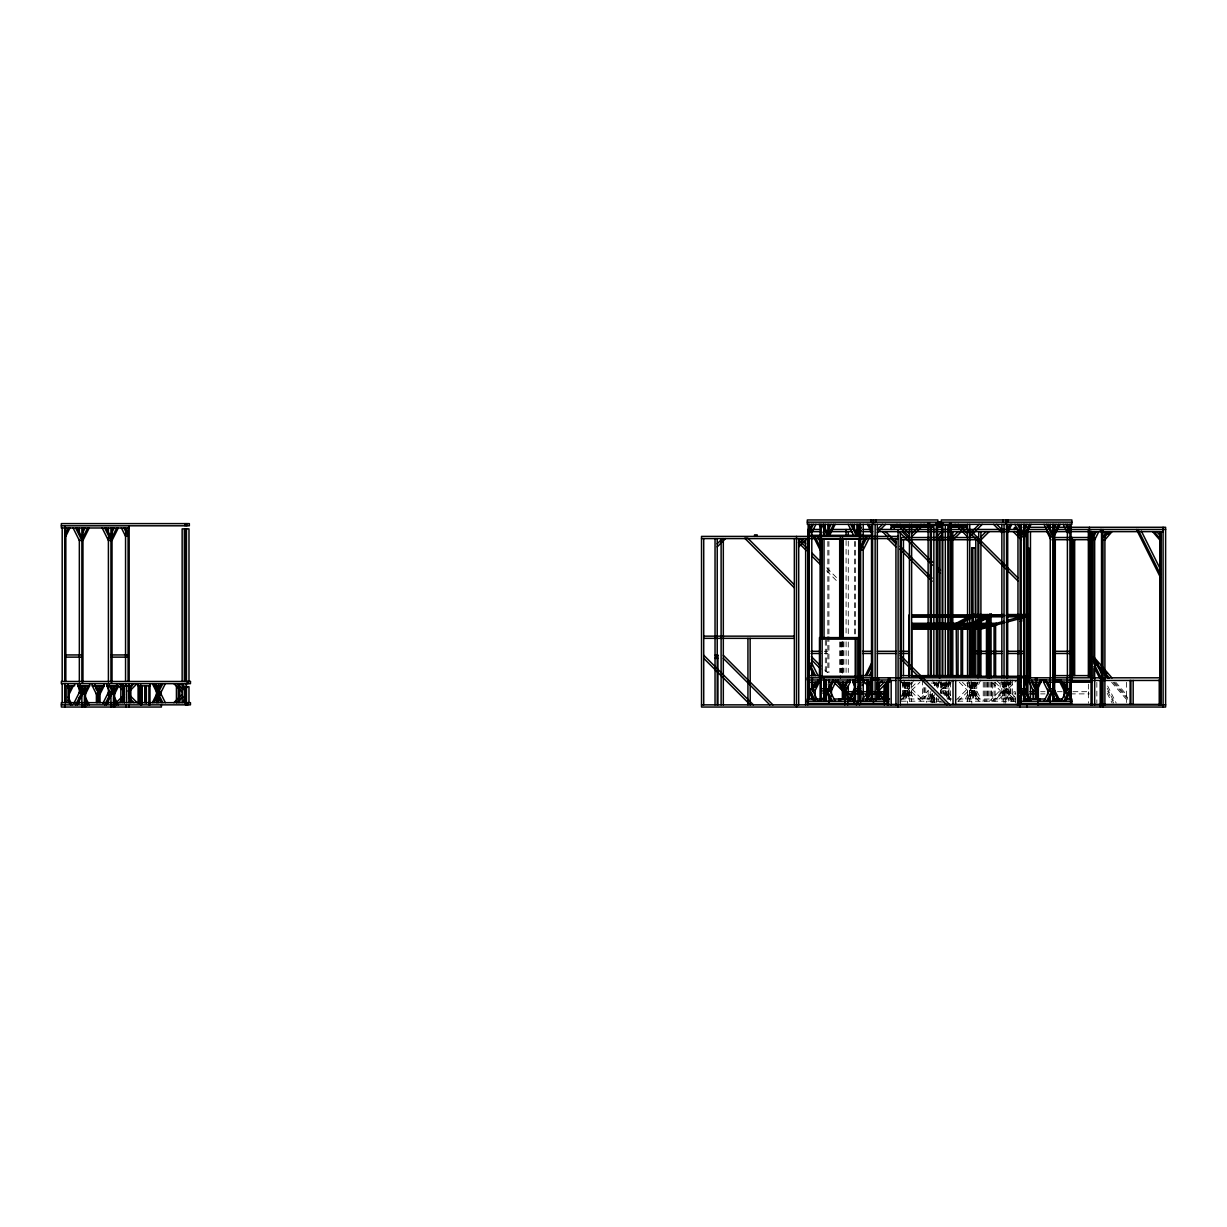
<?xml version="1.0" encoding="UTF-8"?>
<svg xmlns="http://www.w3.org/2000/svg" width="1227" height="1227" viewBox="0 0 1227 1227"><rect width="100%" height="100%" fill="white"/><g stroke="black" fill="none" stroke-linecap="round" stroke-linejoin="round"><path stroke-width="0.75" stroke-dasharray="5 3.75" d="M904.667 685.172L905.955 682.58M904.667 688.27L908.808 680.003M900.541 697.718L902.474 693.838L909.728 693.838L912.321 699.007M907.198 685.172L908.486 682.58M905.005 690.74L900.879 699.007L938.962 699.007M907.198 688.27L911.339 680.003M905.005 693.838L902.428 699.007L902.474 682.197M911.017 682.58L909.728 685.172L902.474 685.172M903.409 699.007L907.535 690.74M913.87 680.003L909.728 688.27L902.474 688.27M907.535 693.838L904.959 699.007L905.005 682.197M927.198 699.007L931.324 690.74M928.747 699.007L931.324 693.838L933.854 693.838M929.729 699.007L933.854 690.74M931.278 699.007L932.566 696.415M932.259 699.007L935.557 692.381M944.1 682.58L942.811 685.172L947.873 685.172L949.161 682.58M946.937 680.003L942.811 688.27L947.873 688.27L951.999 680.003M945.327 685.172L946.63 682.58M945.342 688.27L949.468 680.003M971.661 685.172L972.95 682.58M965.327 699.007L969.468 690.74L976.723 690.74L980.848 699.007M971.661 688.27L975.787 680.003M966.876 699.007L969.468 693.838L976.723 693.838L979.299 699.007M974.192 685.172L975.48 682.58M967.858 699.007L971.999 690.74M974.192 688.27L978.318 680.003M969.407 699.007L971.999 693.838M978.011 682.58L976.723 685.172L969.468 685.172L968.164 682.58M974.529 690.74L970.388 699.007L970.557 682.197M980.848 680.003L976.723 688.27L969.468 688.27L965.327 680.003M974.529 693.838L971.937 699.007L971.999 682.197M1007.582 682.197L1003.456 690.464L1005.987 690.464L1010.112 682.197M1008.563 682.197L1005.987 687.365L1003.456 687.365L1006.033 682.197L1005.987 699.007M901.952 696.215L909.437 688.73M911.63 687.365L916.799 682.197M900.081 701.2L909.437 691.829M911.63 690.464L919.897 682.197M919.851 699.007L928.118 690.74M922.949 699.007L928.118 693.838M940.695 687.365L945.864 682.197M940.695 690.464L948.962 682.197L948.962 699.298M956.354 699.942L967.566 688.73M969.759 687.365L974.928 682.197M958.21 701.2L967.566 691.829M969.759 690.464L978.026 682.197M989.391 701.2L1001.846 688.73M1001.846 691.829L992.49 701.2L992.597 682.197M1008.778 685.172L1011.355 682.58M996.125 699.007L1004.392 690.74M1008.778 688.27L1017.045 680.003M999.223 699.007L1004.392 693.838M824.283 651.292L827.842 651.292M824.283 653.485L827.842 653.485M931.048 683.071L951.078 683.071M902.474 690.74L909.728 690.74L913.87 699.007M1040.634 691.691L1045.067 691.691M1057.367 691.691L1062.183 691.691M1072.935 691.691L1089.377 691.691M1013.87 693.884L1015.772 693.884M1040.634 693.884L1045.067 693.884M1070.404 693.884L1089.377 693.884M946.937 699.007L951.999 699.007L947.873 690.74L942.811 690.74L945.281 695.694M958.026 699.007L1017.045 699.007L1008.778 690.74M901.278 701.2L942.551 701.2M957.812 701.2L1016.048 701.2M944.33 702.074L926.339 702.074L926.339 701.2M1001.815 682.58L1004.392 685.172M996.125 680.003L1004.392 688.27M1008.778 693.838L1013.947 699.007M995.005 682.197L1000.158 687.365M991.891 682.197L1000.158 690.464M969.759 688.73L982.213 701.2M962.397 682.197L967.566 687.365M969.759 691.829L979.115 701.2M959.299 682.197L967.566 690.464M826.722 567.825L837.351 578.454M826.569 570.77L837.289 581.491M933.333 682.197L938.502 687.365M911.63 688.73L924.084 701.2M904.268 682.197L909.437 687.365M911.63 691.829L920.986 701.2M901.17 682.197L909.437 690.464M824.774 669.988L827.458 672.672M1115.68 682.166L1126.739 694.927M1114.223 682.166L1127.72 697.764M1113.119 682.304L1127.751 699.206M1111.647 682.304L1127.521 700.617M1107.659 686.031L1116.217 703.132M1107.214 688.24L1114.699 703.194M1107.705 691.169L1113.687 703.132M1107.183 693.224L1112.168 703.194M1013.901 701.2L1007.674 688.73L1005.143 688.73L1011.37 701.2M1012.352 701.2L1007.674 691.829L1005.143 691.829L1009.821 701.2M973.241 682.58L974.529 685.172M970.388 680.003L974.529 688.27M970.695 682.58L971.999 685.172M974.192 690.74L978.318 699.007M967.858 680.003L971.999 688.27M974.192 693.838L976.769 699.007L976.723 682.197M971.661 690.74L975.787 699.007M971.661 693.838L974.238 699.007M950.45 699.007L947.873 693.838L942.811 693.838L942.811 683.071M945.327 693.838L947.919 699.007L947.873 683.071M935.097 682.58L936.385 685.172L933.854 685.172L932.566 682.58M932.259 680.003L934.729 684.957M906.247 682.58L907.535 685.172M903.409 680.003L907.535 688.27M903.716 682.58L905.005 685.172M907.198 690.74L911.339 699.007M900.879 680.003L905.005 688.27M907.198 693.838L909.79 699.007L909.728 682.197M904.667 690.74L908.808 699.007M904.667 693.838L907.244 699.007L907.198 682.197M1126.447 682.289L1126.447 702.565M1096.846 682.335L1096.846 703.24M1088.671 691.691L1088.671 693.884M1088.364 684.129L1088.364 703.224M1015.342 703.025L1015.342 691.691L1013.87 691.691L1013.87 703.025M1012.382 680.003L1012.382 699.007M1010.91 680.003L1010.91 699.007M1010.481 680.003L1010.481 699.007M1009.023 680.003L1009.023 699.007M1008.778 682.197L1008.778 699.007M1008.272 699.007L1008.272 701.2M1007.674 680.003L1007.674 699.007M1006.569 680.003L1006.585 699.007M1005.726 699.007L1005.726 703.393M1005.143 680.003L1005.143 699.007M1004.882 682.197L1004.882 699.007M1004.392 682.197L1004.392 699.007M1004.039 680.003L1004.039 699.007M1004.023 701.2L1004.023 703.393M1003.456 682.197L1003.456 699.007M1003.195 699.007L1003.195 701.2M1002.352 682.197L1002.352 699.007M1001.846 680.003L1001.846 699.007M1000.158 682.197L1000.158 699.007M995.128 682.197L995.128 701.2M994.039 682.197L994.039 701.2M991.508 682.197L991.508 701.2M991.002 682.197L991.002 699.007M989.898 682.197L989.898 699.007M988.471 682.197L988.471 699.007M987.367 682.197L987.367 699.007M986.861 682.197L986.861 701.2M985.772 682.197L985.772 701.2M984.33 682.197L984.33 701.2M983.241 682.197L983.241 701.2M975.618 682.197L975.618 699.007M974.529 682.197L974.529 699.007M974.192 682.197L974.192 699.007M973.088 682.197L973.088 699.007M971.815 701.2L971.815 703.393M971.661 682.197L971.661 699.007M969.759 682.181L969.759 701.614M969.468 682.197L969.468 699.007M967.566 682.181L967.566 701.614M950.603 682.013L950.603 701.046M949.606 680.878L949.606 683.071M948.41 682.013L948.41 699.145M948.134 680.878L948.134 683.071M946.769 682.197L946.769 697.396M945.342 683.071L945.342 695.464M944.238 683.071L944.238 695.464M941.707 683.071L941.707 693.7M941.063 680.003L941.063 693.301M940.695 682.197L940.695 693.393M939.591 680.878L939.591 683.071M938.502 682.197L938.502 687.795M938.134 680.878L938.134 689.497M938.134 699.007L938.134 701.2M937.489 683.071L937.489 688.378M936.646 701.2L936.646 702.074M936.462 682.013L936.462 687.718M936.462 697.243L936.462 702.948M934.698 697.534L934.698 703.24M934.268 682.013L934.268 685.816M934.268 697.243L934.268 702.948M933.854 695.464L933.9 701.2M933.686 701.2L933.686 702.074M933.272 699.007L933.272 701.2M932.965 702.074L932.919 699.007M932.428 693.592L932.428 701.2M932.075 693.424L932.075 702.948M931.462 701.2L931.324 693.7M930.235 691.691L930.235 701.2M928.118 690.157L928.118 699.007M925.756 687.595L925.756 699.007M924.299 687.595L924.299 699.007M923.87 687.595L923.87 699.007M922.397 680.003L922.397 699.007M911.63 682.181L911.63 701.614M909.437 682.181L909.437 701.614M908.64 682.197L908.64 699.007M907.535 682.197L907.535 699.007M907.382 701.2L907.382 703.393M906.109 682.197L906.109 699.007M904.667 682.197L904.667 699.007M903.578 682.197L903.578 699.007M855.48 541.46L855.48 634.635M854.375 541.46L854.375 634.635M848.286 541.168L848.286 634.42M848.286 642.043L848.286 672.488M846.093 540.509L846.093 634.42M846.093 641.782L846.093 672.488M843.9 641.782L843.9 672.365M843.056 641.997L843.056 672.534M842.504 641.782L842.504 674.022M842.32 641.782L842.32 674.022M841.584 641.997L841.584 672.534M841.155 641.997L841.155 672.534M840.418 641.997L840.418 672.534M839.697 641.997L839.697 672.534M828.931 541.46L828.931 634.635M828.931 636.537L828.931 672.672M827.842 541.46L827.842 634.635M827.842 636.537L827.842 672.672M826.4 640.341L826.4 672.672M825.311 640.341L825.311 672.672M949.468 699.007L945.327 690.74L949.468 699.007"/><path stroke-width="1.5" d="M956.523 676.445L956.201 623.301L911.707 623.301M971.769 614.957L971.769 548.055L974.805 548.055M911.707 616.322L972.244 616.322L972.06 547.886L975.097 547.886L975.312 615.877L950.189 629.344L947.904 629.344L973.026 615.877L975.312 615.877M1101.539 529.466L1101.539 705.142M974.1 676.276L974.223 625.064L971.937 625.479M65.829 533.162L68.405 527.993M65.829 536.26L69.954 527.993M82.776 532.671L85.108 527.993M82.961 537.365L87.638 527.993M82.961 540.463L89.203 527.993M111.059 534.236L114.172 527.993M112.025 537.365L116.718 527.993M112.025 540.463L118.267 527.993M67.96 688.439L69.249 685.847L69.203 702.657M69.203 691.016L71.779 685.847M69.203 694.114L73.329 685.847M73.881 703.286L79.341 692.381L81.872 692.381L81.872 707.043M75.645 704.85L81.872 692.381M77.194 704.85L81.872 695.494M85.491 691.016L88.083 685.847M85.491 694.114L89.632 685.847L89.632 683.654M100.031 691.016L102.608 685.847M100.031 694.114L104.157 685.847L104.157 683.654M102.945 703.286L108.405 692.381L110.936 692.381L104.709 704.85M113.329 688.439L114.617 685.847L114.556 707.043M106.258 704.85L110.936 695.494M114.556 691.016L117.148 685.847M114.556 694.114L118.697 685.847L106.795 685.847L106.795 683.654M158.697 688.822L161.274 683.654M152.363 702.657L156.504 694.39M162.823 683.654L158.697 691.921L161.228 691.921L165.354 683.654M153.912 702.657L156.504 697.488M157.746 700.08L156.442 702.657L156.504 685.847M183.697 697.703L185.354 694.39M183.421 701.369L185.354 697.488M809.268 529.512L811.845 524.343M813.394 524.343L809.268 532.61L811.799 532.61L815.924 524.343M828.746 529.021L831.093 524.343M828.931 533.699L833.624 524.343M829.713 535.248L835.173 524.343M857.029 530.585L860.158 524.343M858.01 533.699L861.124 527.457M858.777 535.248L861.124 530.57M860.664 546.859L865.357 537.503M866.906 537.503L860.664 549.957L863.21 549.957L869.437 537.503M812.642 687.365L815.219 682.197L815.173 685.924M816.768 682.197L812.642 690.464L815.173 690.464L819.299 682.197M815.173 687.365L817.105 683.485M822.98 693.408L824.529 690.295M822.397 699.635L826.277 691.844M828.931 687.365L831.523 682.197M823.946 699.635L826.277 694.957M835.602 680.003L835.602 682.197L831.477 690.464L828.931 690.464L833.072 682.197L833.072 680.003M843.47 687.365L846.047 682.197L846.001 685.924M850.142 680.003L850.142 682.197L846.001 690.464L843.47 690.464L847.612 682.197L847.612 680.003M848.148 701.2L854.375 688.73M849.697 701.2L854.375 691.829M858.01 687.365L860.587 682.197L852.78 682.197L852.78 680.003M852.228 701.2L854.575 696.522M858.823 688.807L860.48 685.494M865.296 675.617L871.523 663.163M866.845 675.617L871.523 666.261M863.01 685.494L864.667 680.003M869.376 675.617L871.707 670.939M865.296 701.2L871.523 688.73M866.845 701.2L871.523 691.829M869.376 701.2L871.707 696.522M1006.431 526.92L1007.72 524.343L1007.674 677.81M1007.674 529.512L1010.25 524.343M1007.674 532.61L1011.8 524.343M1023.839 530.585L1026.968 524.343M1024.821 533.699L1029.499 524.343M1024.821 536.797L1031.048 524.343M1053.686 529.021L1056.033 524.343M1053.886 533.699L1058.564 524.343M1053.886 536.797L1060.113 524.343M1092.137 536.812L1094.714 531.644M1096.263 531.644L1092.137 539.926L1094.668 539.926L1098.794 531.644M1018.855 693.408L1021.186 688.73L1023.717 688.73L1019.054 698.086M1023.932 687.151L1026.416 680.003M1023.717 691.829L1019.039 701.2L1071.877 701.2M1036.815 687.365L1039.407 682.197M1036.815 690.464L1040.956 682.197L1040.956 680.003M1044.024 701.2L1050.251 688.73L1052.781 688.73L1046.554 701.2M1053.011 687.151L1055.481 680.003M1048.103 701.2L1052.781 691.829M1061.171 701.2L1067.398 688.73L1069.929 688.73L1063.702 701.2M1065.251 701.2L1069.929 691.829M1103.426 536.812L1107.904 531.644M1104.898 536.812L1109.361 531.644M1108.211 534.405L1110.588 531.644M1112.061 531.644L1104.898 539.926L1103.426 539.926M715.034 655.249L717.948 655.249L715.034 658.347L717.948 658.347M128.835 688.822L133.988 683.654M116.182 702.657L124.448 694.39M128.835 691.921L137.102 683.654M119.28 702.657L124.448 697.488M173.881 702.657L182.148 694.39M176.979 702.657L182.148 697.488M717.228 543.76L722.381 538.592M717.228 546.859L725.494 538.592M798.716 543.76L803.884 538.592M798.716 546.859L806.998 538.592M877.336 529.512L882.504 524.343M877.336 532.61L885.603 524.343M894.238 527.211L894.314 529.328M911.63 533.699L920.986 524.343M911.63 536.797L924.084 524.343M936.462 536.812L941.63 531.644M937.643 538.745L941.186 535.202M952.98 536.812L958.149 531.644M963.64 527.227L963.716 529.343M952.98 539.926L961.247 531.644M966.569 527.227L949.652 527.211M966.569 529.42L966.6 525.003L949.652 525.018M969.759 533.699L979.115 524.343M969.759 536.797L982.213 524.343M980.91 536.812L986.079 531.644M980.91 539.926L989.177 531.644M863.333 697.826L866.875 694.283M878.348 684.727L881.891 681.184M879.023 687.365L884.192 682.197M879.023 690.464L887.29 682.197M969.943 624.083L971.385 623.301L971.784 624.773L957.29 625.555M977.045 615.325L986.263 615.325L989.913 614.175L990.312 615.647L965.158 629.129M971.968 617.058L986.661 616.798L990.312 615.647M947.704 627.856L972.827 614.39L975.112 614.39M950.358 627.657L951.815 626.874L952.213 628.347L965.112 628.347L964.713 626.874L953.655 626.874M961.707 621.583L965.066 619.788M963.256 627.657L987.72 614.558L988.103 616.015L963.655 629.129M977.812 620.663L982.689 618.055M1003.517 614.558L989.269 615.325L1002.198 615.325M971.692 626.43L986.784 618.347M980.204 627.657L987.444 625.709M993.548 624.083L1003.747 621.353M1007.367 620.371L1021.861 616.491M1025.481 615.525L1029.116 614.558L1029.085 548.055L1027.566 548.055L1027.566 614.957M973.226 629.19L980.204 629.19L987.842 627.196M991.155 626.307L1003.947 622.887M1005.956 622.35L1029.637 616.015L1029.116 614.558L1007.168 614.558M971.815 625.555L969.529 625.954L969.529 676.276M971.171 625.893L973.456 625.479M973.502 676.276L973.471 616.245L971.983 616.445L971.968 676.276M911.707 624.773L958.042 624.512L958.057 676.445M807.32 522.15L1071.877 522.15M935.772 523.024L943.41 523.024M891.308 525.018L932.719 525.018M936.477 525.018L942.121 525.018M928.118 525.217L951.063 525.217M891.385 525.601L897.044 525.601M900.802 525.601L929.023 525.601M949.729 525.601L966.661 525.601M61.35 525.8L189.341 525.8L189.341 523.607L61.35 523.607L61.35 527.993L129.172 527.993M893.271 527.135L900.802 527.135M904.56 527.135L932.796 527.135L891.308 527.211L891.308 529.404L891.323 525.003M942.198 527.135L936.554 527.135L942.137 527.196M949.729 527.135L962.904 527.135M1023.027 527.273L1066.478 527.273M1070.312 527.273L1165.619 527.273L1165.619 707.043L701.522 707.043L701.522 536.398L898.103 536.398M819.329 529.466L807.841 529.466L807.841 704.85M830.832 529.466L851.891 529.466M863.194 529.466L871.047 529.466M878.716 529.466L1020.158 529.466L1020.158 707.043M1026.83 529.466L1047.597 529.466M1055.159 529.466L1067.122 529.466M1070.251 529.466L1165.65 529.466M807.841 531.644L819.329 531.644M830.832 531.644L851.891 531.644M863.194 531.644L872.688 531.644M878.394 531.644L1020.158 531.644M1048.41 531.644L1026.83 531.644L1026.83 695.326M1055.159 531.644L1163.119 531.644M809.268 535.309L872.167 535.309M1052.935 537.503L1091.309 537.503M701.522 538.592L898.103 538.592M821.384 538.96L861.354 538.96M1052.935 539.696L1091.478 539.696M901.247 539.727L939.253 539.727M939.989 539.727L977.98 539.727M976.661 614.558L987.72 614.558M911.707 614.85L971.983 614.85M1005.895 615.325L1020.665 615.325M988.103 616.015L975.082 616.015L974.821 614.558M1003.947 616.015L991.109 616.015L990.726 614.558M1007.628 616.015L1029.637 616.015M991.508 616.798L1002.628 616.798M1006.339 616.798L1026.723 616.798L1026.201 615.325M911.707 617.104L970.787 617.104M1020.158 618.623L1021.692 618.623L1021.692 621.245L1020.158 621.245M960.327 623.301L971.385 623.301M978.072 623.301L987.26 623.301M990.941 623.301L996.447 623.301L996.968 624.773L991.431 624.773M971.784 624.773L958.747 624.773L958.486 623.301M987.72 624.773L974.775 624.773L974.391 623.301M955.02 625.555L911.707 625.555L911.707 676.276L1029.499 676.276M973.333 625.555L986.523 625.555M990.296 625.555L994.069 625.555L994.069 676.276M911.707 626.874L949.529 626.874L949.805 628.347L911.707 628.347M972.842 626.874L983.103 626.874L983.625 628.347L973.287 628.347M911.707 629.129L948.348 629.129M950.756 629.129L966.661 629.129L968.118 628.347L967.72 626.874M973.701 629.129L980.726 629.129M968.011 629.19L961.032 629.19L961.032 676.276M703.715 636.153L794.344 636.153M858.655 637.611L819.467 637.611L819.467 677.81M703.715 638.347L794.344 638.347M820.234 639.144L855.296 639.144M811.047 651.292L820.71 651.292M862.612 651.292L872.274 651.292M877.336 651.292L896.216 651.292M899.989 651.292L909.437 651.292M969.759 651.292L1001.846 651.292M1006.922 651.292L1023.717 651.292M1053.134 651.292L1069.929 651.292M811.047 653.485L820.71 653.485M862.612 653.485L872.274 653.485M877.336 653.485L896.216 653.485M899.989 653.485L909.437 653.485M969.759 653.485L1001.846 653.485M1006.922 653.485L1023.717 653.485M1053.134 653.485L1069.929 653.485M65.077 654.942L81.872 654.942M111.289 654.942L128.083 654.942M65.077 657.135L81.872 657.135M111.289 657.135L128.083 657.135M809.268 675.617L820.832 675.617M860.664 675.617L872.244 675.617M901.247 675.648L939.253 675.648M939.989 675.648L977.98 675.648M1052.935 675.617L1091.478 675.617M820.234 676.276L855.296 676.276M858.716 676.353L861.354 676.353M1160.573 677.81L807.32 677.81L807.32 680.003L820.541 680.003M821.2 680.003L889.759 680.003M1024.33 680.003L1071.877 680.003L1071.938 537.503M888.532 680.448L895.741 680.448M899.529 680.448L1020.158 680.448M1039.714 680.448L1045.389 680.448M1055.389 680.448L1059.177 680.448M1070.527 680.448L1102.858 680.448M1103.395 680.448L1160.573 680.448M1054.192 680.694L1060.174 680.694M1070.895 680.694L1091.723 680.694M810.694 682.197L820.541 682.197M828.931 682.197L835.602 682.197M838.24 680.003L838.24 682.197L850.142 682.197M863.118 682.197L864.667 682.197M871.492 682.197L867.842 682.197L867.842 680.003M889.759 682.197L876.83 682.197L876.83 689.666M1018.655 682.197L1021.186 682.197M1024.867 682.197L1026.416 682.197M1029.054 680.003L1029.054 682.197L1040.956 682.197M1043.594 680.003L1043.594 682.197L1068.487 682.197M1070.895 682.227L1091.723 682.227M64.724 685.847L74.571 685.847L74.571 683.654M77.73 683.654L77.73 685.847L89.632 685.847M92.27 683.654L92.27 685.847L104.157 685.847M138.084 685.847L149.985 685.847M161.412 685.847L154.035 685.847L154.035 683.654L156.504 688.822M821.2 688.73L828.931 688.73L835.173 701.2M855.48 688.73L860.74 688.73M858.01 690.464L860.541 690.464M1018.655 690.464L1021.186 690.464L1018.701 685.494M821.2 690.924L826.477 690.924M855.48 690.924L860.74 690.924M844.836 691.691L887.228 691.691L887.228 704.85M1029.959 691.691L1034.315 691.691M844.836 693.884L887.228 693.884M1029.959 693.884L1034.315 693.884M826.4 699.007L807.32 699.007L807.32 703.393L888.793 703.393M834.038 699.007L853.716 699.007M862.658 699.007L889.544 699.007M1023.165 699.007L1045.159 699.007M1052.781 699.007L1062.321 699.007M1066.14 699.007L1071.877 699.007L1071.877 703.393L1018.655 703.393M807.32 701.2L888.793 701.2M891.17 704.405L896.906 704.405M900.741 704.405L1017.52 704.405M1018.625 704.405L1020.158 704.405M1037.045 704.405L1101.539 704.405M1102.858 704.405L1160.006 704.405M61.35 704.85L190.461 704.85L190.461 702.657L61.35 702.657L61.35 707.043L161.412 707.043L161.412 704.85M701.522 704.85L1165.65 704.85M1016.309 531.644L1021.477 536.812M1013.211 531.644L1021.477 539.926M996.692 524.343L1001.846 529.512M993.579 524.343L1001.846 532.61M1017.889 577.84L971.385 531.337L968.272 531.337L1017.889 580.938M958.21 524.343L967.566 533.699M955.112 524.343L967.566 536.797M900.081 524.343L909.437 533.699M896.968 524.343L909.437 536.797M901.998 531.644L908.64 538.3M911.293 540.954L932.551 562.211M937.873 567.534L940.526 570.187M900.235 532.993L932.413 565.172M937.781 570.54L940.449 573.208M885.572 531.644L896.201 542.288M900.189 546.26L932.075 578.162M890.756 538.592L895.925 543.76M882.458 531.644L887.827 537.012M899.897 549.082L932.075 581.261M887.642 538.592L895.925 546.859M800.479 538.592L805.648 543.76M798.562 539.773L806.799 547.902M812.105 553.208L820.081 561.184M798.409 542.61L806.461 550.662M811.814 556.03L819.866 564.067M900.296 655.249L949.913 704.85M900.296 658.347L946.815 704.85M794.344 584.742L747.826 538.224L744.728 538.224L794.344 587.84M877.336 688.73L888.547 699.942M877.336 691.829L885.357 699.865M878.348 694.283L883.072 699.007M863.333 681.184L866.875 684.727M877.382 696.415L879.974 699.007M811.369 656.583L820.756 665.97M835.51 680.709L840.863 686.077M844.897 690.095L851.599 696.798M856.952 702.166L859.636 704.85M811.354 659.666L820.664 668.976M833.946 682.258L843.256 691.568M847.243 695.54L849.897 698.209M853.885 702.197L856.538 704.85M723.317 655.249L772.933 704.85M723.317 658.347L769.82 704.85M703.715 655.187L753.332 704.804M703.715 658.301L750.234 704.804L750.126 638.347M176.979 683.654L182.148 688.822M173.881 683.654L182.148 691.921M119.28 683.654L124.448 688.822M128.835 694.39L137.102 702.657M116.182 683.654L124.448 691.921M128.835 697.488L133.988 702.657M1156.739 531.644L1161.217 536.812M1154.055 531.644L1161.217 539.926L1159.76 539.926L1152.598 531.644M1093.594 656.66L1111.999 677.918M1093.349 658.071L1098.272 663.746M1103.18 669.421L1106.861 673.669M1093.579 659.758L1109.453 678.071M1094.561 662.565L1107.981 678.071M1141.355 531.122L1160.451 569.328M1137.996 529.466L1160.42 574.313M1136.447 529.466L1160.389 577.35M1067.352 524.343L1069.929 529.512M1065.803 524.343L1069.929 532.61L1067.398 532.61L1063.257 524.343M1048.103 524.343L1052.781 533.699M1046.554 524.343L1052.781 536.797L1050.251 536.797L1044.024 524.343M1049.054 532.947L1050.987 536.812M1046.861 531.644L1050.987 539.926M1093.978 658.669L1102.536 675.77M1091.447 658.669L1089.745 655.249L1089.745 658.347L1091.401 661.66M1094.009 663.792L1100.864 677.473M1093.886 666.644L1099.699 678.27M1019.039 524.343L1023.717 533.699M1017.49 524.343L1023.717 536.797L1021.186 536.797L1014.959 524.343M1063.978 682.197L1066.554 687.365M1062.413 682.197L1066.554 690.464L1064.024 690.464L1059.883 682.197M1061.432 682.197L1063.38 686.077M1053.886 688.73L1060.113 701.2M1053.886 691.829L1058.564 701.2M1047.674 682.197L1050.251 687.365M1053.686 696.522L1056.033 701.2M1043.594 682.197L1047.72 690.464L1050.251 690.464L1046.125 682.197L1046.125 680.003M1033.134 682.197L1035.726 687.365M1029.054 682.197L1033.195 690.464L1035.726 690.464L1031.585 682.197L1031.585 680.003M1024.821 688.73L1031.048 701.2M1024.821 691.829L1029.499 701.2M1019.254 683.485L1021.186 687.365M1023.839 694.957L1026.968 701.2M868.931 524.343L871.523 529.512M867.382 524.343L871.523 532.61M852.228 524.343L856.906 533.699M850.679 524.343L856.124 535.248M848.148 524.343L853.593 535.248M823.164 524.343L827.842 533.699M822.397 525.908L827.059 535.248M819.084 524.343L820.633 527.457M822.98 532.135L824.529 535.248M817.964 537.503L820.296 542.181M815.434 537.503L820.111 546.859M813.884 537.503L820.111 549.957M870.618 682.197L871.922 684.773M869.069 682.197L871.553 687.151M852.78 682.197L854.421 685.494M843.609 684.773L842.32 682.197L842.382 699.007M839.789 682.197L842.382 687.365M838.24 682.197L842.382 690.464M826.553 684.773L825.265 682.197L823.7 682.197L826.185 687.151M826.4 688.73L832.642 701.2M826.4 691.829L831.093 701.2M818.026 675.617L811.799 663.163L809.268 663.163L815.495 675.617M809.268 666.261L813.946 675.617M818.026 701.2L811.799 688.73L809.268 688.73L815.495 701.2M809.268 691.829L813.946 701.2M125.491 527.993L128.083 533.162M123.942 527.993L128.083 536.26L125.553 536.26L121.412 527.993M185.292 683.654L187.24 687.534M106.258 527.993L110.936 537.365M182.762 683.654L185.354 688.822M104.709 527.993L110.936 540.463L108.405 540.463L102.178 527.993M181.213 683.654L185.354 691.921M165.354 702.657L161.228 694.39L158.697 694.39L162.823 702.657M77.194 527.993L81.872 537.365M75.645 527.993L81.872 540.463L79.341 540.463L73.114 527.993M152.363 683.654L156.504 691.921M158.697 697.488L161.274 702.657M128.114 690.816L129.771 694.114M110.89 685.847L113.467 691.016M113.59 695.51L118.267 704.85M113.59 698.608L116.718 704.85M106.795 685.847L110.936 694.114L113.467 694.114L109.326 685.847L109.326 683.654M98.927 691.016L96.35 685.847L96.396 689.589M92.27 685.847L96.396 694.114L98.927 694.114L94.801 685.847L94.801 683.654M84.402 691.016L81.81 685.847L81.872 689.635M85.307 697.059L89.203 704.85M79.924 687.135L81.872 691.016M85.307 700.172L87.638 704.85M77.73 685.847L81.872 694.114L84.402 694.114L80.261 685.847L80.261 683.654M68.16 697.059L72.056 704.85M68.16 700.172L70.506 704.85M1029.116 614.558L1029.499 677.81M1026.57 615.233L1026.968 616.721M986.263 615.325L986.661 616.798M982.75 626.982L983.149 628.454M973.026 615.877L972.827 547.886M1163.089 527.273L1163.119 707.043M1161.217 531.644L1161.217 704.85M1160.006 680.448L1160.006 705.142M1159.76 531.644L1159.76 704.85M1159.239 679.635L1159.239 705.218M1133.181 680.448L1133.181 704.405M1130.895 680.448L1130.895 704.405M1130.128 680.448L1130.128 704.405M1104.898 531.644L1104.898 704.85M1102.996 529.466L1102.996 707.043M1100.772 677.81L1100.772 680.448M1100.466 529.466L1100.466 531.644M1100.466 704.85L1100.466 707.043M1100.22 680.448L1100.22 705.142M1094.668 537.365L1094.668 704.85M1093.917 538.99L1093.917 662.902M1093.917 668.623L1093.917 678.163M1092.137 531.644L1092.137 704.85M1091.386 531.368L1091.309 677.81M1091.294 680.694L1091.294 682.227M1091.033 531.644L1091.033 704.85M1090.282 531.368L1090.282 676.246M1089.469 527.273L1089.469 676.491M1088.364 529.466L1088.364 676.491M1074.668 539.696L1074.668 675.617M1073.41 539.696L1073.41 675.617M1072.306 537.503L1072.306 677.81M1071.033 524.343L1071.033 677.81M1071.033 680.003L1071.033 699.007M1070.849 539.696L1070.849 675.617M1070.619 682.289L1070.619 704.405M1069.929 524.343L1069.929 677.81M1069.929 680.003L1069.929 699.007M1067.398 530.033L1067.398 677.81M1067.398 680.003L1067.643 689.666M1067.398 695.203L1067.643 699.007M1066.8 677.81L1066.8 680.003M1066.554 682.197L1066.554 693.393M1064.024 687.365L1064.024 697.135M1061.186 680.003L1061.186 682.197M1058.656 680.003L1058.656 682.197M1055.297 539.696L1055.297 675.617M1054.622 531.644L1054.622 693.424M1053.886 524.343L1053.886 701.2M1052.781 524.343L1052.781 701.2M1050.251 524.343L1050.251 530.049M1050.251 535.754L1050.251 691.031M1050.251 694.559L1050.251 703.393M1047.72 689.252L1047.72 694.559M1040.143 699.007L1040.143 701.2M1038.686 699.007L1038.686 701.2M1038.364 686.138L1038.364 699.436M1037.827 686.951L1037.827 705.218M1036.999 677.81L1036.999 680.003M1037.045 688.04L1037.045 699.436M1036.815 682.197L1036.815 699.007M1035.726 682.197L1035.726 699.007M1035.542 677.81L1035.542 680.003M1033.609 691.691L1033.609 699.375M1033.195 689.666L1033.195 699.007M1030.465 531.644L1030.465 678.209M1030.465 683.914L1030.465 699.145M1027.935 531.644L1027.935 548.776M1027.935 615.402L1027.935 697.243M1027.076 533.561L1027.076 676.307M1027.076 682.013L1027.076 693.424M1027.076 704.85L1027.076 707.043M1026.83 704.85L1026.83 707.043M1024.821 524.343L1024.821 701.2M1023.717 524.343L1023.717 701.2M1021.186 524.343L1021.186 530.049M1021.186 533.699L1021.186 691.691M1021.186 694.559L1021.186 703.393M1021.002 677.81L1021.002 680.003M1018.625 677.81L1018.625 680.448M1017.965 531.644L1017.965 704.85M1017.52 680.448L1017.52 705.142M1016.846 529.466L1016.846 527.917L1014.208 527.917L1014.208 529.466M1014.744 527.273L1014.744 529.466M1008.272 519.957L1008.272 522.15M1006.569 524.343L1006.569 677.81M1005.726 519.957L1005.726 524.343M1004.039 524.343L1004.039 677.81M1003.195 519.957L1003.195 522.15M1001.846 524.343L1001.846 677.81M995.603 625.126L995.603 676.276M991.048 677.81L991.048 616.046L988.763 616.445L988.763 677.81M989.529 677.81L989.529 616.046L987.244 616.475L987.244 677.81M986.477 616.89L986.477 676.276M980.91 531.644L980.91 677.35M980.204 629.19L980.204 676.276M978.717 531.644L978.717 677.35M978.671 629.19L978.671 676.276M977.98 677.841L977.98 537.533L939.989 537.533L939.989 677.841M975.787 539.727L975.787 675.648M972.582 676.276L972.582 625.141L970.296 625.54L970.296 676.276M969.759 524.343L969.759 676.476M967.566 524.343L967.566 676.476M962.566 629.19L962.566 676.276M958.042 624.512L956.523 624.712M955.664 680.448L955.664 704.405M953.026 680.448L953.026 704.405M952.781 531.644L952.781 623.009M952.781 628.715L952.781 676.307M951.063 523.024L951.063 675.908M950.603 529.466L950.603 623.009M950.603 628.715L950.603 676.307M949.606 523.024L949.606 525.217M948.87 525.217L948.87 675.908M947.857 525.217L947.857 675.908M945.327 525.217L945.327 675.908M942.796 525.217L942.796 675.908M942.183 539.727L942.183 675.648M941.707 525.217L941.707 538.576M941.339 522.15L941.339 519.957L1071.877 519.957L1071.877 524.343L807.32 524.343L807.32 519.957L937.857 519.957L937.857 522.15M941.048 523.024L941.048 525.217M939.591 522.15L939.591 525.217M939.253 677.841L939.253 537.533L901.247 537.533L901.247 677.841M938.134 523.024L938.134 525.217M937.489 525.217L937.489 675.908M937.06 539.727L937.06 675.648M936.385 525.217L936.385 675.908M933.854 525.217L933.854 675.908M931.324 525.217L931.324 675.908M930.311 525.217L930.311 675.908M929.575 523.024L929.575 525.217M928.118 523.024L928.118 675.908M911.63 524.343L911.63 676.476M909.437 524.343L909.437 676.476M909.069 614.85L909.069 676.276M903.44 539.727L903.44 675.648M900.296 531.644L900.296 704.85M898.103 529.466L898.103 707.043M895.925 538.592L895.925 704.85M891.17 680.448L891.17 705.142M890.066 677.81L890.066 680.448M888.532 677.81L888.532 705.142M888.195 682.197L888.195 699.007M887.688 682.197L887.688 699.298M886.584 682.197L886.584 699.298M885.158 684.099L885.158 699.298M884.299 691.691L884.299 704.85M884.053 686L884.053 699.298M879.023 682.197L879.023 699.007M878.517 677.81L878.517 680.003M877.336 524.343L877.336 677.81M877.336 680.003L877.336 699.007M876.83 693.393L876.83 699.007M875.986 519.957L875.986 522.15M875.986 677.81L875.986 680.003M875.986 699.007L875.986 701.2M875.142 524.343L875.142 677.81M875.142 680.003L875.142 699.007M873.455 519.957L873.455 524.343M873.455 677.81L873.455 680.003M873.455 699.007L873.455 703.393M872.612 524.343L872.612 677.81M872.612 680.003L872.612 699.007M871.523 524.343L871.523 677.81M871.523 680.003L871.523 699.007M870.925 519.957L870.925 522.15M870.925 677.81L870.925 680.003M870.925 699.007L870.925 701.2M870.418 684.068L870.418 691.537M870.173 681.905L870.173 693.301M868.271 681.905L868.271 697.105M866.814 680.003L866.814 699.007M863.21 524.343L863.21 535.309M863.21 537.503L863.21 543.208M863.21 546.859L863.21 701.2M860.664 524.343L860.664 535.309M860.664 537.503L860.664 701.2M860.541 682.197L860.541 685.724M860.541 691.031L860.541 703.393M859.575 524.343L859.575 535.309M859.575 537.503L859.575 701.2M859.452 537.503L859.452 677.81M858.716 538.96L858.655 677.81M858.01 524.343L858.01 535.754M857.903 637.611L857.903 677.81M858.01 680.003L858.01 703.393M857.136 637.611L857.136 639.144M857.136 676.276L857.136 677.81M856.906 524.343L856.906 535.754M856.001 637.611L856.001 677.81M855.234 637.611L855.234 677.81M855.48 680.003L855.48 701.2M854.375 524.343L854.375 530.049M854.375 680.003L854.375 701.2M848.286 531.644L848.286 535.463M848.286 685.816L848.286 693.424M847.765 691.691L847.765 704.85M846.093 529.466L846.093 535.463M846.093 687.657L846.093 693.424M846.001 689.666L846.001 699.007M844.912 689.666L844.836 704.85M843.47 682.197L843.47 699.007M843.056 538.96L843.056 638.178M842.504 537.503L842.504 637.994M841.155 538.96L841.155 638.178M840.418 537.503L840.418 638.178M840.418 676.353L840.418 677.81M840.51 699.007L840.51 701.2M839.697 538.96L839.697 638.178M839.053 699.007L839.053 701.2M831.477 687.365L831.477 696.322M828.931 524.343L828.931 535.754M828.931 680.003L828.931 691.031M828.931 695.893L828.931 703.393M827.842 524.343L827.842 535.754M826.4 680.003L826.4 701.2M825.311 524.343L825.311 531.951M825.311 680.003L825.311 701.2M824.023 538.96L824.023 638.178M823.746 524.343L823.746 535.309M823.746 678.347L823.746 701.2M822.121 538.96L822.136 677.81M821.384 537.503L821.384 638.178M821.384 676.353L821.384 677.81M821.2 524.343L821.2 535.309M821.2 537.503L821.2 638.377M821.2 676.445L821.2 701.2M820.234 637.611L820.234 677.81M820.111 524.343L820.111 535.309M820.111 537.503L820.111 701.2M818.01 680.003L818.01 682.197M815.173 689.666L815.173 697.135M812.642 682.197L812.642 691.537M812.381 677.81L812.381 680.003M811.799 529.512L811.799 666.445M811.799 670.233L811.799 675.908M811.799 680.003L811.799 689.497M811.538 682.197L811.538 689.666M811.538 693.393L811.538 699.007M809.268 524.343L809.268 677.81M809.268 680.003L809.268 699.007M808.164 524.343L808.164 677.81M808.164 680.003L808.164 699.007M805.648 538.592L805.648 704.85M798.716 538.592L798.716 704.85M796.522 536.398L796.522 707.043M794.344 538.592L794.344 704.85M757.182 536.398L757.182 534.865L754.559 534.865L754.559 536.398M747.933 638.347L747.933 704.85M723.317 538.592L723.317 704.85M721.123 538.592L721.123 704.85M717.948 655.249L717.948 704.85M717.228 538.592L717.228 704.85M715.034 538.592L715.034 704.85M703.715 538.592L703.715 704.85M188.989 681.46L188.989 528.868L185.354 528.868L185.354 681.46M188.973 702.657L188.973 686.721L185.354 686.721L185.492 704.85M187.93 681.46L187.93 683.654M187.93 702.657L187.93 704.85M187.302 681.46L187.302 683.654M187.302 702.657L187.302 704.85M186.811 523.607L186.811 525.8M186.949 702.657L186.949 704.85M186.458 528.868L186.458 681.46M186.443 686.721L186.443 702.657M185.078 523.607L185.078 525.8M184.341 681.46L184.341 528.868L182.148 528.868L182.148 681.46M184.341 702.657L184.341 686.721L182.148 686.721L182.148 702.657M179.786 683.654L179.786 702.657M178.329 683.654L178.329 702.657M176.427 685.556L176.427 702.657M161.228 691.445L161.228 695.188M160.124 691.445L160.124 695.188M158.697 685.847L158.697 702.657M158.605 683.654L158.605 685.847M157.593 685.847L157.593 702.657M156.059 683.654L156.059 685.847M149.985 683.654L149.985 704.85M148.881 685.847L148.881 704.85M146.35 685.847L146.35 702.948M145.844 685.847L145.844 702.657M144.755 685.847L144.755 702.657M142.225 685.847L142.225 702.657M141.719 685.847L141.719 704.85M140.614 683.654L140.614 704.85M139.188 685.847L139.188 702.948M138.084 683.654L138.084 702.948M132.01 683.654L132.01 685.847L122.439 685.847L122.439 683.654M130.86 685.847L130.86 702.657M129.771 685.847L129.771 702.657M129.172 525.8L129.172 681.46M129.188 683.654L129.188 685.847M129.188 704.85L129.188 707.043M128.835 685.847L128.835 702.657M128.083 527.993L128.083 681.46M126.642 685.847L126.642 702.657M125.814 683.654L125.814 685.847M125.814 704.85L125.814 707.043M125.553 533.162L125.553 681.46M124.448 685.847L124.448 702.657M124.203 685.556L124.203 702.657M122.746 683.654L122.746 702.657M120.844 683.654L120.844 702.657M113.467 685.847L113.467 707.043M112.025 527.993L112.025 682.028M110.936 527.993L110.936 682.028M110.936 691.154L110.936 707.043M108.405 527.993L108.405 533.699M108.405 537.365L108.405 682.028M108.405 685.832L108.405 695.494M108.405 699.145L108.405 702.948M100.031 685.847L100.031 702.657M98.927 685.847L98.927 702.657M97.5 693.316L97.5 702.657M96.396 693.316L96.396 702.657M85.491 685.847L85.491 707.043M84.402 685.847L84.402 707.043M82.961 527.993L82.961 682.028M81.872 527.993L81.872 682.028M79.341 527.993L79.341 533.699M79.341 539.405L79.341 682.028M79.341 687.733L79.341 693.439M79.341 697.243L79.341 702.948M68.099 683.654L68.099 702.657M65.829 527.993L65.829 681.46M65.829 685.556L65.829 702.657M65.568 685.847L65.568 702.657M64.724 525.8L64.724 681.46M64.724 683.654L64.724 702.657M64.724 704.85L64.724 707.043M62.194 527.993L62.194 681.46M62.194 683.654L62.194 702.657M991.416 614.175L989.223 614.558L989.606 616.015L991.815 615.647L991.416 614.175M190.461 681.46L61.35 681.46L61.35 683.654L190.461 683.654L190.461 681.46"/></g></svg>
